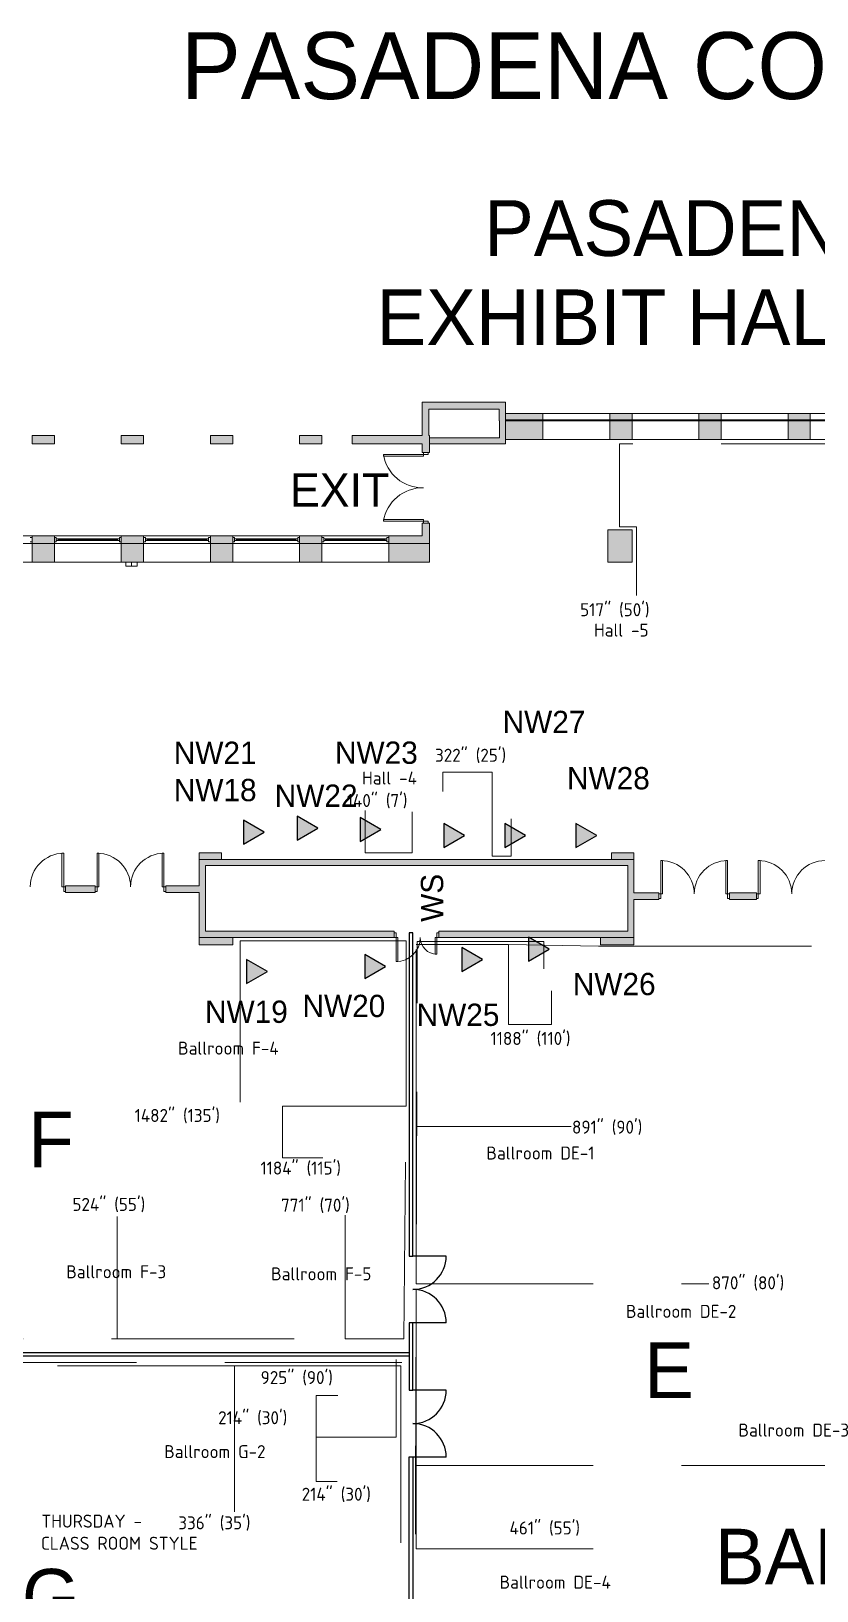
# Model space of a CAD drawing. Header units: inches. Extents: x 619 to 4401, y -2787 to -96.
# Drawn here: x 1464 to 2310, y -1775 to -96 of the extents above; entities that cross this region are included whole.
import ezdxf
from ezdxf.enums import TextEntityAlignment as Align

# ---------------------------------------------------------------- set-up
doc = ezdxf.new("R2010")
doc.units = ezdxf.units.IN
doc.header["$LTSCALE"] = 100
doc.header["$MEASUREMENT"] = 0
doc.linetypes.add('DASHED', pattern=[19.049999999999997, 12.7, -6.35])
doc.linetypes.add('DASHEDTINY', pattern=[2.8575, 1.905, -0.9525])
for name, color, linetype, lineweight, true_color in [('AP-Name', 176, 'CONTINUOUS', 18, 0x000080), ('bldg_airwall_text', 176, 'CONTINUOUS', 25, 0x000080), ('bldg_text1', 96, 'CONTINUOUS', 25, 0x008000), ('bldg_title', 96, 'CONTINUOUS', 25, 0x008000), ('WIRE RUN', 200, 'DASHEDTINY', 13, 0xaa00ff)]:
    doc.layers.add(name, color=color, linetype=linetype, lineweight=lineweight, true_color=true_color)
for name, color, linetype, lineweight in [('bldg_airwall', 52, 'DASHED', 25), ('bldg_doors', 7, 'CONTINUOUS', 13), ('bldg_glass', 7, 'CONTINUOUS', 13), ('bldg_text90', 94, 'CONTINUOUS', 25), ('bldg_wallint', 7, 'CONTINUOUS', 13), ('bldg_wallintsol', 7, 'CONTINUOUS', 13), ('data_jack', 110, 'CONTINUOUS', 25), ('LENGTH', 4, 'CONTINUOUS', 18)]:
    doc.layers.add(name, color=color, linetype=linetype, lineweight=lineweight)
doc.layers.add('LAB DAY', color=140, linetype='CONTINUOUS', true_color=0x26a8ff)
doc.styles.add('bldgtx36', font='bldgtx36')
doc.styles.add('iso3098', font='iso3098')
doc.styles.add('showtx24', font='showtx24')
doc.styles.add('showtx60', font='showtx60')

msp = doc.modelspace()

# ---------------------------------------------------------------- hatches: boundary and pattern name
at = {"layer": 'bldg_wallintsol'}
for points in [[(1893.458227699171, -531.348970768235), (1892.833227699172, -531.348970768235), (1892.833227699173, -502.8489707682362), (1968.277338212003, -502.8489707682366), (1968.277338212001, -515.473970768236), (1968.777338212001, -515.4739707682352), (1968.777338211999, -533.7239707682368), (1893.458227699171, -533.7239707682368), (1893.458227699171, -540.3489707682367), (1975.402338211999, -540.3489707682369), (1975.402338212001, -515.4739707682359), (1975.402338212002, -507.3489707682365), (1975.402338212002, -495.3489707682361), (1885.333227699173, -495.3489707682365), (1885.333227699172, -531.3489707682375), (1810.132407860811, -531.3489707682375), (1810.132407860811, -540.3489707682375), (1885.33322769917, -540.3489707682375), (1885.333227699169, -549.5361402803164), (1893.45822769917, -549.5361402803171)], [(2015.458227699163, -507.3489707682361), (1975.402338212002, -507.3489707682361), (1975.402338212002, -514.4739707682362), (2015.458227699163, -514.4739707682362)], [(2015.458227699163, -515.473970768236), (1975.402338212001, -515.473970768236), (1975.402338211999, -535.3489707682361), (2015.458227699162, -535.3489707682359)], [(2111.458227699163, -507.3489707682361), (2087.458227699163, -507.3489707682361), (2087.458227699163, -515.473970768236), (2111.458227699163, -515.473970768236)], [(2111.458227699163, -515.473970768236), (2087.458227699163, -515.473970768236), (2087.458227699162, -535.3489707682359), (2111.458227699163, -535.3489707682359)], [(2207.458227699163, -507.3489707682361), (2183.458227699163, -507.3489707682361), (2183.458227699163, -515.473970768236), (2207.458227699163, -515.473970768236)], [(2303.458227699163, -507.3489707682361), (2279.458227699163, -507.3489707682361), (2279.458227699163, -515.473970768236), (2303.458227699163, -515.473970768236)], [(2111.458227699162, -632.740741286923), (2085.458227699163, -632.7407412869231), (2085.458227699163, -667.7407412869231), (2111.458227699163, -667.7407412869231)], [(2140.458227699163, -1023.740741286923), (2113.458227699164, -1023.740741286923), (2113.458227699164, -987.7407412869226), (1645.458227699162, -987.7407412869228), (1645.458227699162, -1015.990741286924), (1609.458227699162, -1015.990741286924), (1609.458227699162, -1023.240741286923), (1645.458227699162, -1023.240741286924), (1645.458227699162, -1071.740741286924), (1855.458227699163, -1071.740741286923), (1855.458227699163, -1065.115741286923), (1652.083227699163, -1065.115741286924), (1652.083227699163, -1015.990741286924), (1652.083227699163, -994.365741286923), (2106.833227699163, -994.3657412869228), (2106.833227699163, -1023.740741286923), (2106.833227699163, -1065.115741286923), (1903.458227699163, -1065.115741286923), (1903.458227699162, -1071.740741286923), (2113.458227699163, -1071.740741286923), (2113.458227699164, -1030.990741286923), (2140.458227699163, -1030.990741286923)], [(1669.458227699163, -980.7407412869229), (1645.458227699162, -980.7407412869229), (1645.458227699162, -987.740741286923), (1669.458227699163, -987.7407412869228)], [(2113.458227699164, -980.7407412869229), (2089.458227699163, -980.7407412869229), (2089.458227699163, -987.7407412869228), (2113.458227699164, -987.7407412869226)], [(1533.458227699163, -1015.990741286923), (1529.458227699162, -1015.990741286923), (1505.458227699163, -1015.990741286923), (1501.458227699163, -1015.990741286923), (1501.458227699163, -1023.240741286923), (1533.458227699163, -1023.240741286923)], [(2245.458227699163, -1023.740741286923), (2240.458227699163, -1023.740741286923), (2221.458227699163, -1023.740741286923), (2216.458227699163, -1023.740741286923), (2216.458227699163, -1030.990741286923), (2245.458227699163, -1030.990741286923)], [(1681.458227699163, -1071.740741286924), (1645.458227699162, -1071.740741286924), (1645.458227699162, -1079.740741286924), (1681.458227699163, -1079.740741286924)], [(2113.458227699163, -1071.740741286923), (2077.458227699163, -1071.740741286923), (2077.458227699163, -1079.740741286923), (2113.458227699163, -1079.740741286923)]]:
    msp.add_hatch(color=256, dxfattribs=at).paths.add_polyline_path(points, flags=0)
h = msp.add_hatch(color=256, dxfattribs=at)
h.paths.add_polyline_path([(2207.458227699163, -515.473970768236), (2183.458227699163, -515.473970768236), (2183.458227699163, -535.3489707682359), (2207.458227699163, -535.3489707682359)], flags=0)
h.paths.add_polyline_path([(2303.458227699163, -515.473970768236), (2279.458227699163, -515.473970768236), (2279.458227699163, -535.3489707682357), (2303.458227699163, -535.3489707682357)], flags=0)
h.paths.add_polyline_path([(2399.458227699163, -515.473970768236), (2375.458227699163, -515.473970768236), (2375.458227699163, -535.3489707682357), (2399.458227699163, -535.3489707682359)], flags=0)
h = msp.add_hatch(color=256, dxfattribs=at)
h.paths.add_polyline_path([(1777.458227699202, -540.3489707682375), (1777.458227699202, -531.3489707682375), (1753.458227699202, -531.3489707682375), (1753.458227699202, -540.3489707682375)], flags=0)
h.paths.add_polyline_path([(1681.458227699202, -540.3489707682375), (1681.458227699202, -531.3489707682375), (1657.458227699201, -531.3489707682375), (1657.458227699201, -540.3489707682375)], flags=0)
h.paths.add_polyline_path([(1585.458227699202, -540.3489707682373), (1585.458227699202, -531.3489707682373), (1561.458227699202, -531.3489707682373), (1561.458227699202, -540.3489707682373)], flags=0)
h.paths.add_polyline_path([(1489.458227699202, -540.3489707682373), (1489.458227699202, -531.3489707682373), (1465.458227699201, -531.3489707682373), (1465.458227699201, -540.3489707682373)], flags=0)
h.paths.add_polyline_path([(1657.458227699202, -639.3489707682367), (1657.458227699202, -647.4739707682367), (1681.458227699202, -647.4739707682367), (1681.458227699202, -639.3489707682367)], flags=0)
h.paths.add_polyline_path([(1753.458227699202, -639.3489707682367), (1753.458227699202, -647.4739707682367), (1777.458227699202, -647.4739707682367), (1777.458227699202, -639.3489707682367)], flags=0)
h.paths.add_polyline_path([(1465.458227699202, -639.3489707682367), (1465.458227699202, -647.4739707682367), (1489.458227699202, -647.4739707682367), (1489.458227699202, -639.3489707682367)], flags=0)
h.paths.add_polyline_path([(1561.458227699202, -639.3489707682367), (1561.458227699202, -647.4739707682367), (1585.458227699202, -647.4739707682367), (1585.458227699202, -639.3489707682367)], flags=0)
h = msp.add_hatch(color=256, dxfattribs=at)
h.paths.add_polyline_path([(1893.458227699164, -625.536140280317), (1885.333227699163, -625.5361402803164), (1885.333227699163, -639.3489707682367), (1849.458227699203, -639.3489707682367), (1849.458227699202, -647.4739707682365), (1893.458227699162, -647.4739707682362)], flags=0)
h.paths.add_polyline_path([(1893.458227699163, -647.4739707682362), (1849.458227699203, -647.4739707682365), (1849.458227699203, -667.7407412869231), (1893.458227699163, -667.7407412869231)], flags=0)
h = msp.add_hatch(color=256, dxfattribs=at)
h.paths.add_polyline_path([(1489.458227699203, -647.4739707682367), (1465.458227699203, -647.4739707682367), (1465.458227699203, -667.7407412869231), (1489.458227699202, -667.7407412869233)], flags=0)
h.paths.add_polyline_path([(1393.458227699203, -647.4739707682369), (1369.458227699202, -647.4739707682367), (1369.458227699202, -667.7407412869231), (1393.458227699203, -667.7407412869231)], flags=0)
h.paths.add_polyline_path([(1297.458227699202, -647.4739707682367), (1273.458227699202, -647.4739707682369), (1273.458227699202, -667.7407412869231), (1297.458227699202, -667.740741286923)], flags=0)
h.paths.add_polyline_path([(1201.458227699201, -647.4739707682367), (1177.458227699202, -647.4739707682367), (1177.458227699202, -667.7407412869231), (1201.458227699202, -667.7407412869231)], flags=0)
h = msp.add_hatch(color=256, dxfattribs=at)
h.paths.add_polyline_path([(1777.458227699203, -647.4739707682367), (1753.458227699203, -647.4739707682367), (1753.458227699203, -667.7407412869231), (1777.458227699203, -667.7407412869233)], flags=0)
h.paths.add_polyline_path([(1681.458227699203, -647.4739707682367), (1657.458227699202, -647.4739707682367), (1657.458227699203, -667.7407412869231), (1681.458227699203, -667.7407412869233)], flags=0)
h.paths.add_polyline_path([(1585.458227699202, -647.4739707682367), (1561.458227699203, -647.4739707682367), (1561.458227699203, -667.7407412869231), (1585.458227699203, -667.7407412869233)], flags=0)
at = {"layer": 'data_jack'}
for points in [[(1715.313341532482, -958.3484003503281), (1692.923945651911, -945.4218766116873), (1692.923945651911, -971.2749240889689)], [(1773.316517260843, -954.0815666038014), (1750.927121380271, -941.1550428651606), (1750.927121380271, -967.0080903424421)], [(1841.144678816853, -955.3537343719654), (1818.755282936282, -942.4272106333246), (1818.755282936282, -968.2802581106062)], [(1931.125924444565, -962.0225512598926), (1908.736528563994, -949.0960275212518), (1908.736528563994, -974.9490749985334)], [(1996.881599260888, -961.920820591534), (1974.492203380316, -948.9942968528932), (1974.492203380316, -974.8473443301747)], [(2073.430308573176, -961.9208134425123), (2051.040912692605, -948.9942897038716), (2051.040912692605, -974.8473371811531)], [(2022.278030035618, -1084.404035211787), (1999.888634155047, -1071.477511473146), (1999.888634155047, -1097.330558950428)], [(1846.17663013122, -1102.959372513961), (1823.787234250649, -1090.032848775321), (1823.787234250649, -1115.885896252602)], [(1950.482890772708, -1095.51031448828), (1928.093494892137, -1082.58379074964), (1928.093494892137, -1108.436838226921)], [(1718.833937327721, -1108.540793903527), (1696.44454144715, -1095.614270164887), (1696.44454144715, -1121.467317642168)]]:
    msp.add_hatch(color=256, dxfattribs=at).paths.add_polyline_path(points, flags=0)

# ---------------------------------------------------------------- linework, layer by layer
at = {"layer": 'bldg_airwall', "linetype": 'CONTINUOUS'}
for p, q in [((1911.458227699163, -1414.740741286923), (1875.458227699162, -1414.740741286923)), ((1911.458227699163, -1486.740741286923), (1875.458227699162, -1486.740741286923)), ((1911.458227699163, -1559.193621903145), (1875.458227699162, -1559.193621903145)), ((1911.458227699163, -1631.193621903145), (1875.458227699162, -1631.193621903145))]:
    msp.add_line(p, q, dxfattribs=at)
at = {"layer": 'bldg_airwall'}
for points in [[(1875.458227699162, -1066.740741286924), (1871.458227699163, -1066.740741286924), (1871.458227699163, -1414.740741286923), (1875.458227699162, -1414.740741286923)], [(1875.458227699162, -1486.740741286923), (1871.458227699163, -1486.740741286923), (1871.458227699163, -1559.193621903145), (1875.458227699162, -1559.193621903145)], [(1159.458417449163, -1518.740741286923), (1871.458227699163, -1518.740741286923), (1871.458227699163, -1522.740741286923), (1159.458417449163, -1522.740741286923)], [(1871.458227699163, -1630.998564672388), (1875.458227699162, -1630.998564672388), (1875.458227699162, -2497.15307912938), (1871.458227699163, -2497.15307912938)]]:
    msp.add_lwpolyline(points, close=True, dxfattribs=at)
at = {"layer": 'bldg_airwall', "linetype": 'CONTINUOUS'}
for centre, start, end in [((1875.458227699162, -1414.740741286923), 270, 0), ((1875.458227699162, -1486.740741286923), 0, 90), ((1875.458227699162, -1559.193621903145), 270, 0), ((1875.458227699162, -1631.193621903145), 0, 90)]:
    msp.add_arc(centre, 36, start, end, dxfattribs=at)
at = {"layer": 'bldg_doors'}
for p, q in [((1843.785713632109, -553.5361402803138), (1843.785713632109, -551.5361402803137)), ((1843.785713632109, -551.5361402803137), (1886.895727699169, -551.5361402803165)), ((1886.895727699169, -553.5361402803165), (1843.785713632109, -553.5361402803138)), ((1891.89572769917, -549.5361402803168), (1886.89572769917, -549.5361402803165)), ((1886.89572769917, -549.5361402803165), (1886.895727699169, -551.5361402803165)), ((1886.895727699169, -551.5361402803165), (1886.895727699169, -553.5361402803165)), ((1886.895727699169, -551.5361402803165), (1891.895727699169, -551.5361402803168)), ((1891.895727699169, -551.5361402803168), (1891.89572769917, -549.5361402803168)), ((1886.895727699164, -621.5361402803165), (1843.785713632104, -621.5361402803137)), ((1843.785713632104, -621.5361402803137), (1843.785713632104, -623.5361402803136)), ((1843.785713632104, -623.5361402803136), (1886.895727699164, -623.5361402803165)), ((1886.895727699164, -623.5361402803165), (1886.895727699164, -621.5361402803165)), ((1886.895727699164, -625.5361402803165), (1886.895727699164, -623.5361402803165)), ((1886.895727699164, -623.5361402803165), (1891.895727699164, -623.5361402803168)), ((1891.895727699164, -625.5361402803169), (1886.895727699164, -625.5361402803165)), ((1891.895727699164, -623.5361402803168), (1891.895727699164, -625.5361402803169)), ((1497.458227699163, -1017.115741286923), (1497.458227699163, -981.1157412869235)), ((1497.458227699163, -981.1157412869235), (1499.458227699163, -981.1157412869235)), ((1499.458227699163, -981.1157412869235), (1499.458227699163, -1017.115741286923)), ((1537.458227699163, -981.1157412869235), (1535.458227699163, -981.1157412869235)), ((1535.458227699163, -981.1157412869235), (1535.458227699163, -1017.115741286923)), ((1537.458227699163, -1017.115741286923), (1537.458227699163, -981.1157412869235)), ((1605.458227699163, -1017.115741286923), (1605.458227699163, -981.1157412869235)), ((1605.458227699163, -981.1157412869235), (1607.458227699163, -981.1157412869235)), ((1607.458227699163, -981.1157412869235), (1607.458227699163, -1017.115741286923)), ((2144.458227699163, -988.8657412869234), (2142.458227699163, -988.8657412869234)), ((2142.458227699163, -988.8657412869234), (2142.458227699163, -1024.865741286923)), ((2144.458227699163, -1024.865741286923), (2144.458227699163, -988.8657412869234)), ((2212.458227699163, -1024.865741286923), (2212.458227699163, -988.8657412869234)), ((2212.458227699163, -988.8657412869234), (2214.458227699163, -988.8657412869234)), ((2214.458227699163, -988.8657412869234), (2214.458227699163, -1024.865741286923)), ((2249.458227699163, -988.8657412869234), (2247.458227699163, -988.8657412869234)), ((2247.458227699163, -988.8657412869234), (2247.458227699163, -1024.865741286923)), ((2249.458227699163, -1024.865741286923), (2249.458227699163, -988.8657412869234)), ((1499.458227699163, -1017.115741286923), (1497.458227699163, -1017.115741286923)), ((1501.458227699163, -1017.115741286923), (1499.458227699163, -1017.115741286923)), ((1499.458227699163, -1017.115741286923), (1499.458227699163, -1022.115741286923)), ((1499.458227699163, -1022.115741286923), (1501.458227699163, -1022.115741286923)), ((1501.458227699163, -1022.115741286923), (1501.458227699163, -1017.115741286923)), ((1533.458227699163, -1022.115741286923), (1533.458227699163, -1017.115741286923)), ((1533.458227699163, -1017.115741286923), (1535.458227699163, -1017.115741286923)), ((1535.458227699163, -1022.115741286923), (1533.458227699163, -1022.115741286923)), ((1535.458227699163, -1017.115741286923), (1537.458227699163, -1017.115741286923)), ((1535.458227699163, -1017.115741286923), (1535.458227699163, -1022.115741286923)), ((1607.458227699163, -1017.115741286923), (1605.458227699163, -1017.115741286923)), ((1609.458227699162, -1017.115741286923), (1607.458227699163, -1017.115741286923)), ((1607.458227699163, -1017.115741286923), (1607.458227699163, -1022.115741286923)), ((1607.458227699163, -1022.115741286923), (1609.458227699162, -1022.115741286923)), ((1609.458227699162, -1022.115741286923), (1609.458227699162, -1017.115741286923)), ((2140.458227699163, -1029.865741286923), (2140.458227699163, -1024.865741286923)), ((2140.458227699163, -1024.865741286923), (2142.458227699163, -1024.865741286923)), ((2142.458227699163, -1029.865741286923), (2140.458227699163, -1029.865741286923)), ((2142.458227699163, -1024.865741286923), (2144.458227699163, -1024.865741286923)), ((2142.458227699163, -1024.865741286923), (2142.458227699163, -1029.865741286923)), ((2214.458227699163, -1024.865741286923), (2212.458227699163, -1024.865741286923)), ((2216.458227699163, -1024.865741286923), (2214.458227699163, -1024.865741286923)), ((2214.458227699163, -1024.865741286923), (2214.458227699163, -1029.865741286923)), ((2214.458227699163, -1029.865741286923), (2216.458227699163, -1029.865741286923)), ((2216.458227699163, -1029.865741286923), (2216.458227699163, -1024.865741286923)), ((2245.458227699163, -1029.865741286923), (2245.458227699163, -1024.865741286923)), ((2245.458227699163, -1024.865741286923), (2247.458227699163, -1024.865741286923)), ((2247.458227699163, -1029.865741286923), (2245.458227699163, -1029.865741286923)), ((2247.458227699163, -1024.865741286923), (2249.458227699163, -1024.865741286923)), ((2247.458227699163, -1024.865741286923), (2247.458227699163, -1029.865741286923)), ((1857.458227699163, -1066.740741286923), (1855.458227699163, -1066.740741286923)), ((1855.458227699163, -1066.740741286923), (1855.458227699163, -1071.740741286923)), ((1855.458227699163, -1071.740741286923), (1857.458227699163, -1071.740741286923)), ((1857.458227699163, -1071.740741286923), (1857.458227699163, -1066.740741286923)), ((1857.458227699163, -1071.740741286923), (1859.458227699162, -1071.740741286923)), ((1857.458227699163, -1097.740741286923), (1857.458227699163, -1071.740741286923)), ((1859.458227699162, -1071.740741286923), (1859.458227699162, -1097.740741286923)), ((1899.458227699163, -1089.740741286923), (1899.458227699163, -1071.740741286923)), ((1899.458227699163, -1071.740741286923), (1901.458227699163, -1071.740741286923)), ((1901.458227699163, -1066.740741286923), (1903.458227699163, -1066.740741286923)), ((1901.458227699163, -1071.740741286923), (1901.458227699163, -1066.740741286923)), ((1901.458227699163, -1071.740741286923), (1901.458227699163, -1089.740741286923)), ((1903.458227699163, -1071.740741286923), (1901.458227699163, -1071.740741286923)), ((1903.458227699163, -1066.740741286923), (1903.458227699163, -1071.740741286923)), ((1901.458227699163, -1089.740741286923), (1899.458227699163, -1089.740741286923)), ((1859.458227699162, -1097.740741286923), (1857.458227699163, -1097.740741286923))]:
    msp.add_line(p, q, dxfattribs=at)
for centre, radius, start, end in [((1885.931250467442, -544.878972796874), 42.66806949043966, -171.0239127770887, -88.70476488760761), ((1885.931250467437, -630.1933077637589), 42.66806949043955, 88.7047648876076, 171.0239127770887), ((1499.458227699163, -1017.115741286923), 36, 90, 180), ((1535.458227699163, -1017.115741286923), 36, 0, 90), ((1607.458227699163, -1017.115741286923), 36, 90, 180), ((2142.458227699163, -1024.865741286923), 36, 0, 90), ((2214.458227699163, -1024.865741286923), 36, 90, 180), ((2247.458227699163, -1024.865741286923), 36, 0, 90), ((2319.458227699163, -1024.865741286923), 36, 90, 180), ((1857.458227699163, -1071.740741286923), 26, -90, 0), ((1901.458227699163, -1071.740741286923), 18, 180, 270)]:
    msp.add_arc(centre, radius, start, end, dxfattribs=at)
at = {"layer": 'bldg_glass'}
for p, q in [((2087.458227699163, -507.3489707682356), (2078.659047537529, -507.3489707682356)), ((2087.458227699163, -515.4739707682356), (2078.659047537529, -515.4739707682356)), ((2183.458227699163, -507.3489707682356), (2111.458227699163, -507.3489707682356)), ((2183.458227699163, -515.4739707682356), (2111.458227699163, -515.4739707682356)), ((2279.458227699163, -507.3489707682356), (2207.458227699163, -507.3489707682356)), ((2279.458227699163, -515.4739707682356), (2207.458227699163, -515.4739707682356)), ((2375.458227699163, -507.3489707682356), (2303.458227699163, -507.3489707682356)), ((2375.458227699163, -515.4739707682356), (2303.458227699163, -515.4739707682356)), ((1393.458227699202, -639.3489707682361), (1465.458227699202, -639.3489707682361)), ((1393.458227699202, -647.4739707682361), (1465.458227699202, -647.4739707682361)), ((1465.458227699202, -641.049264768236), (1463.489722699202, -641.049264768236)), ((1463.489722699202, -645.773676768236), (1465.458227699202, -645.773676768236)), ((1465.458227699202, -645.773676768236), (1465.458227699202, -641.049264768236)), ((1489.458227699202, -639.3489707682359), (1561.458227699202, -639.3489707682359)), ((1489.458227699202, -645.773676768236), (1489.458227699202, -641.0492647682358)), ((1489.458227699202, -641.0492647682358), (1491.426732699202, -641.0492647682358)), ((1491.426732699202, -645.773676768236), (1489.458227699202, -645.773676768236)), ((1489.458227699202, -647.473970768236), (1561.458227699202, -647.473970768236)), ((1491.426732699202, -641.0492647682358), (1491.426732699202, -645.773676768236)), ((1491.426732699202, -642.427218268236), (1491.426732699202, -644.3957232682359)), ((1559.489722699202, -642.427218268236), (1491.426732699202, -642.427218268236)), ((1491.426732699202, -644.3957232682359), (1559.489722699202, -644.3957232682358)), ((1493.395237699202, -642.427218268236), (1493.395237699202, -644.3957232682359)), ((1493.395237699202, -643.4114707682359), (1557.521217699202, -643.4114707682359)), ((1557.521217699202, -642.427218268236), (1557.521217699202, -644.3957232682358)), ((1561.458227699202, -641.0492647682358), (1559.489722699202, -641.0492647682358)), ((1559.489722699202, -641.0492647682358), (1559.489722699202, -645.773676768236)), ((1559.489722699202, -644.3957232682358), (1559.489722699202, -642.427218268236)), ((1559.489722699202, -645.773676768236), (1561.458227699202, -645.773676768236)), ((1561.458227699202, -645.773676768236), (1561.458227699202, -641.0492647682358)), ((1585.458227699202, -639.3489707682359), (1657.458227699202, -639.3489707682359)), ((1585.458227699202, -645.773676768236), (1585.458227699202, -641.0492647682358)), ((1585.458227699202, -641.0492647682358), (1587.426732699202, -641.0492647682358)), ((1587.426732699202, -645.773676768236), (1585.458227699202, -645.773676768236)), ((1585.458227699202, -647.473970768236), (1657.458227699202, -647.473970768236)), ((1587.426732699202, -641.0492647682358), (1587.426732699202, -645.773676768236)), ((1587.426732699202, -642.427218268236), (1587.426732699202, -644.3957232682359)), ((1655.489722699202, -642.427218268236), (1587.426732699202, -642.427218268236)), ((1587.426732699202, -644.3957232682359), (1655.489722699202, -644.3957232682358)), ((1589.395237699202, -642.427218268236), (1589.395237699202, -644.3957232682359)), ((1589.395237699202, -643.4114707682359), (1653.521217699202, -643.4114707682359)), ((1653.521217699202, -642.427218268236), (1653.521217699202, -644.3957232682358)), ((1657.458227699202, -641.0492647682358), (1655.489722699202, -641.0492647682358)), ((1655.489722699202, -641.0492647682358), (1655.489722699202, -645.773676768236)), ((1655.489722699202, -644.3957232682358), (1655.489722699202, -642.427218268236)), ((1655.489722699202, -645.773676768236), (1657.458227699202, -645.773676768236)), ((1657.458227699202, -645.773676768236), (1657.458227699202, -641.0492647682358)), ((1681.458227699202, -639.3489707682359), (1753.458227699202, -639.3489707682359)), ((1681.458227699202, -645.773676768236), (1681.458227699202, -641.0492647682358)), ((1681.458227699202, -641.0492647682358), (1683.426732699202, -641.0492647682358)), ((1683.426732699202, -645.773676768236), (1681.458227699202, -645.773676768236)), ((1681.458227699202, -647.473970768236), (1753.458227699202, -647.473970768236)), ((1683.426732699202, -641.0492647682358), (1683.426732699202, -645.773676768236)), ((1683.426732699202, -642.427218268236), (1683.426732699202, -644.3957232682359)), ((1751.489722699202, -642.427218268236), (1683.426732699202, -642.427218268236)), ((1683.426732699202, -644.3957232682359), (1751.489722699202, -644.3957232682358)), ((1685.395237699202, -642.427218268236), (1685.395237699202, -644.3957232682359)), ((1685.395237699202, -643.4114707682359), (1749.521217699202, -643.4114707682359)), ((1749.521217699202, -642.427218268236), (1749.521217699202, -644.3957232682358)), ((1753.458227699202, -641.0492647682358), (1751.489722699202, -641.0492647682358)), ((1751.489722699202, -641.0492647682358), (1751.489722699202, -645.773676768236)), ((1751.489722699202, -644.3957232682358), (1751.489722699202, -642.427218268236)), ((1751.489722699202, -645.773676768236), (1753.458227699202, -645.773676768236)), ((1753.458227699202, -645.773676768236), (1753.458227699202, -641.0492647682358)), ((1777.458227699202, -639.3489707682367), (1849.458227699202, -639.3489707682367)), ((1777.458227699202, -645.7736767682368), (1777.458227699202, -641.0492647682368)), ((1777.458227699202, -641.0492647682368), (1779.426732699202, -641.0492647682368)), ((1779.426732699202, -645.7736767682368), (1777.458227699202, -645.7736767682368)), ((1777.458227699202, -647.4739707682367), (1849.458227699202, -647.4739707682367)), ((1779.426732699202, -641.0492647682368), (1779.426732699202, -645.7736767682368)), ((1779.426732699202, -642.4272182682367), (1779.426732699202, -644.3957232682367)), ((1847.489722699202, -642.4272182682367), (1779.426732699202, -642.4272182682367)), ((1779.426732699202, -644.3957232682367), (1847.489722699202, -644.3957232682366)), ((1781.395237699202, -642.4272182682367), (1781.395237699202, -644.3957232682367)), ((1781.395237699202, -643.4114707682367), (1845.521217699202, -643.4114707682367)), ((1845.521217699202, -642.4272182682367), (1845.521217699202, -644.3957232682366)), ((1849.458227699202, -641.0492647682368), (1847.489722699202, -641.0492647682368)), ((1847.489722699202, -641.0492647682368), (1847.489722699202, -645.7736767682368)), ((1847.489722699202, -644.3957232682366), (1847.489722699202, -642.4272182682367)), ((1847.489722699202, -645.7736767682368), (1849.458227699202, -645.7736767682368)), ((1849.458227699202, -645.7736767682368), (1849.458227699202, -641.0492647682368)), ((1566.463224546471, -671.8715124342468), (1566.463224546471, -667.7407412869231)), ((1572.463224546471, -671.8715124342468), (1572.463224546471, -667.7407412869231)), ((1578.463224546471, -671.8715124342468), (1578.463224546471, -667.7407412869231)), ((1578.463224546471, -671.8715124342468), (1566.463224546471, -671.8715124342468))]:
    msp.add_line(p, q, dxfattribs=at)
at = {"layer": 'bldg_wallint'}
for p, q in [((1975.402338212003, -495.3489707682361), (1885.333227699174, -495.3489707682365)), ((1885.333227699174, -495.348970768236), (1885.333227699172, -531.348970768237)), ((1892.833227699174, -502.8489707682361), (1968.277338212002, -502.8489707682366)), ((1892.833227699172, -531.3489707682371), (1892.833227699173, -502.8489707682357)), ((1968.277338212002, -502.8489707682364), (1968.277338212001, -515.4739707682364)), ((1975.402338212002, -507.3489707682365), (1975.402338212003, -495.3489707682365)), ((1968.277338212001, -515.473970768236), (1968.777338212001, -515.4739707682352)), ((1968.777338212001, -515.4739707682352), (1968.777338212, -533.7239707682367)), ((2078.659047537529, -507.3489707682361), (1975.402338212002, -507.3489707682361)), ((1975.402338211999, -514.4739707682362), (2816.92163767747, -514.4739707682357)), ((1975.402338212002, -515.473970768236), (2078.659047537529, -515.473970768236)), ((1975.402338211999, -540.3489707682361), (1975.402338212001, -515.4739707682359)), ((2015.458227699163, -515.473970768236), (2015.458227699163, -535.3489707682361)), ((2111.458227699163, -507.3489707682361), (2087.458227699163, -507.3489707682361)), ((2087.458227699163, -507.3489707682361), (2087.458227699163, -515.473970768236)), ((2087.458227699163, -515.473970768236), (2111.458227699163, -515.473970768236)), ((2087.458227699163, -515.473970768236), (2087.458227699163, -535.3489707682361)), ((2111.458227699163, -515.473970768236), (2111.458227699163, -507.3489707682361)), ((2111.458227699163, -515.473970768236), (2111.458227699163, -535.3489707682361)), ((2207.458227699163, -507.3489707682361), (2183.458227699163, -507.3489707682361)), ((2183.458227699163, -507.3489707682361), (2183.458227699163, -515.473970768236)), ((2183.458227699163, -515.473970768236), (2207.458227699163, -515.473970768236)), ((2183.458227699163, -515.473970768236), (2183.458227699163, -535.3489707682361)), ((2207.458227699163, -515.473970768236), (2207.458227699163, -507.3489707682361)), ((2207.458227699163, -515.473970768236), (2207.458227699163, -535.3489707682361)), ((2303.458227699163, -507.3489707682361), (2279.458227699163, -507.3489707682361)), ((2279.458227699163, -507.3489707682361), (2279.458227699163, -515.473970768236)), ((2279.458227699163, -515.473970768236), (2303.458227699163, -515.473970768236)), ((2279.458227699163, -515.4739707682356), (2279.458227699163, -535.3489707682355)), ((2303.458227699163, -515.473970768236), (2303.458227699163, -507.3489707682361)), ((2303.458227699163, -515.473970768236), (2303.458227699163, -535.3489707682361)), ((1465.458227699201, -531.3489707682373), (1465.458227699201, -540.3489707682373)), ((1489.458227699202, -531.3489707682373), (1465.458227699201, -531.3489707682373)), ((1489.458227699202, -540.3489707682373), (1489.458227699202, -531.3489707682373)), ((1561.458227699202, -531.3489707682373), (1561.458227699202, -540.3489707682373)), ((1585.458227699202, -531.3489707682373), (1561.458227699202, -531.3489707682373)), ((1585.458227699202, -540.3489707682373), (1585.458227699202, -531.3489707682373)), ((1657.458227699201, -531.3489707682375), (1657.458227699201, -540.3489707682375)), ((1681.458227699202, -531.3489707682375), (1657.458227699201, -531.3489707682375)), ((1681.458227699202, -540.3489707682375), (1681.458227699202, -531.3489707682375)), ((1753.458227699202, -531.3489707682375), (1753.458227699202, -540.3489707682375)), ((1777.458227699202, -531.3489707682375), (1753.458227699202, -531.3489707682375)), ((1777.458227699202, -540.3489707682375), (1777.458227699202, -531.3489707682375)), ((1810.132407860811, -531.3489707682375), (1810.132407860811, -540.3489707682375)), ((1885.333227699171, -531.3489707682375), (1810.132407860811, -531.3489707682375)), ((1893.458227699173, -531.348970768235), (1892.833227699173, -531.348970768235)), ((1893.45822769917, -549.536140280317), (1893.458227699171, -531.3489707682373)), ((1968.777338212, -533.7239707682368), (1893.458227699169, -533.7239707682368)), ((1893.458227699169, -533.7239707682368), (1893.458227699169, -540.3489707682367)), ((2816.92163767747, -535.3489707682355), (1975.402338211999, -535.3489707682361)), ((1465.458227699201, -540.3489707682373), (1489.458227699202, -540.3489707682373)), ((1561.458227699202, -540.3489707682373), (1585.458227699202, -540.3489707682373)), ((1657.458227699201, -540.3489707682375), (1681.458227699202, -540.3489707682375)), ((1753.458227699202, -540.3489707682375), (1777.458227699202, -540.3489707682375)), ((1810.132407860811, -540.3489707682375), (1885.333227699172, -540.3489707682375)), ((1885.33322769917, -540.3489707682372), (1885.333227699169, -549.5361402803164)), ((1885.333227699169, -549.5361402803164), (1893.45822769917, -549.536140280317)), ((1893.458227699169, -540.3489707682367), (1975.402338211998, -540.3489707682367)), ((1885.333227699164, -625.5361402803164), (1885.333227699163, -639.3489707682363)), ((1893.458227699164, -625.536140280317), (1885.333227699164, -625.5361402803164)), ((1893.458227699162, -647.4739707682364), (1893.458227699164, -625.536140280317)), ((2085.458227699163, -632.7407412869231), (2111.458227699163, -632.7407412869231)), ((2085.458227699163, -667.7407412869231), (2085.458227699163, -632.7407412869231)), ((2111.458227699163, -667.7407412869231), (2111.458227699163, -632.7407412869231)), ((1489.458227699202, -639.3489707682367), (1465.458227699202, -639.3489707682367)), ((1465.458227699202, -639.3489707682367), (1465.458227699202, -647.4739707682367)), ((1465.458227699202, -647.4739707682367), (1489.458227699202, -647.4739707682367)), ((1465.458227699203, -647.4739707682367), (1465.458227699203, -667.7407412869235)), ((1489.458227699202, -647.4739707682367), (1489.458227699202, -639.3489707682367)), ((1489.458227699202, -647.4739707682367), (1489.458227699202, -667.7407412869235)), ((1585.458227699202, -639.3489707682367), (1561.458227699202, -639.3489707682367)), ((1561.458227699202, -639.3489707682367), (1561.458227699202, -647.4739707682367)), ((1561.458227699202, -647.4739707682367), (1585.458227699202, -647.4739707682367)), ((1561.458227699203, -647.4739707682367), (1561.458227699203, -667.7407412869235)), ((1585.458227699202, -647.4739707682367), (1585.458227699202, -639.3489707682367)), ((1585.458227699203, -647.4739707682367), (1585.458227699203, -667.7407412869235)), ((1681.458227699202, -639.3489707682367), (1657.458227699202, -639.3489707682367)), ((1657.458227699202, -639.3489707682367), (1657.458227699202, -647.4739707682367)), ((1657.458227699202, -647.4739707682367), (1681.458227699202, -647.4739707682367)), ((1657.458227699202, -647.4739707682367), (1657.458227699202, -667.7407412869235)), ((1681.458227699202, -647.4739707682367), (1681.458227699202, -639.3489707682367)), ((1681.458227699202, -647.4739707682367), (1681.458227699202, -667.7407412869235)), ((1777.458227699202, -639.3489707682367), (1753.458227699202, -639.3489707682367)), ((1753.458227699202, -639.3489707682367), (1753.458227699202, -647.4739707682367)), ((1753.458227699202, -647.4739707682367), (1777.458227699202, -647.4739707682367)), ((1753.458227699203, -647.4739707682367), (1753.458227699203, -667.7407412869235)), ((1777.458227699202, -647.4739707682375), (1777.458227699202, -639.3489707682375)), ((1777.458227699202, -647.4739707682367), (1777.458227699202, -667.7407412869235)), ((1885.333227699163, -639.3489707682367), (1810.132407860812, -639.3489707682367)), ((1810.132407860812, -647.4739707682367), (1893.458227699163, -647.4739707682362)), ((1849.458227699202, -639.3489707682375), (1849.458227699202, -647.4739707682375)), ((1849.458227699203, -647.4739707682367), (1849.458227699203, -667.7407412869235)), ((1893.458227699163, -647.4739707682362), (1893.458227699163, -667.7407412869231)), ((1893.458227699163, -667.7407412869231), (1081.458227699201, -667.7407412869231)), ((2085.458227699163, -667.7407412869231), (2111.458227699163, -667.7407412869231)), ((1645.458227699162, -987.740741286923), (1645.458227699162, -980.7407412869229)), ((1645.458227699162, -980.7407412869229), (1669.458227699163, -980.7407412869229)), ((2113.458227699164, -987.7407412869226), (1645.458227699162, -987.740741286923)), ((1645.458227699162, -987.740741286923), (1645.458227699162, -1015.990741286924)), ((1669.458227699163, -980.7407412869229), (1669.458227699163, -987.740741286923)), ((2113.458227699164, -980.7407412869229), (2089.458227699163, -980.7407412869229)), ((2089.458227699163, -980.7407412869229), (2089.458227699163, -987.740741286923)), ((2113.458227699164, -987.740741286923), (2113.458227699164, -980.7407412869229)), ((2113.458227699164, -1023.740741286923), (2113.458227699164, -987.740741286923)), ((1652.083227699163, -994.3657412869228), (2106.833227699164, -994.3657412869226)), ((1652.083227699163, -1015.990741286924), (1652.083227699163, -994.3657412869228)), ((2106.833227699163, -994.3657412869228), (2106.833227699163, -1023.740741286923)), ((1501.458227699163, -1015.990741286923), (1501.458227699163, -1023.240741286923)), ((1505.458227699163, -1015.990741286923), (1501.458227699163, -1015.990741286923)), ((1501.458227699163, -1023.240741286923), (1533.458227699163, -1023.240741286923)), ((1529.458227699162, -1015.990741286923), (1505.458227699163, -1015.990741286923)), ((1533.458227699163, -1015.990741286923), (1529.458227699162, -1015.990741286923)), ((1533.458227699163, -1023.240741286923), (1533.458227699163, -1015.990741286923)), ((1609.458227699162, -1015.990741286923), (1609.458227699162, -1023.240741286923)), ((1645.458227699162, -1015.990741286924), (1609.458227699162, -1015.990741286923)), ((1609.458227699162, -1023.240741286923), (1645.458227699162, -1023.240741286924)), ((1645.458227699162, -1023.240741286924), (1645.458227699162, -1071.740741286924)), ((1652.083227699163, -1065.115741286924), (1652.083227699163, -1015.990741286924)), ((2106.833227699163, -1023.740741286923), (2106.833227699163, -1065.115741286923)), ((2140.458227699163, -1023.740741286923), (2113.458227699164, -1023.740741286923)), ((2140.458227699163, -1030.990741286923), (2140.458227699163, -1023.740741286923)), ((2216.458227699163, -1023.740741286923), (2216.458227699163, -1030.990741286923)), ((2221.458227699163, -1023.740741286923), (2216.458227699163, -1023.740741286923)), ((2240.458227699163, -1023.740741286923), (2221.458227699163, -1023.740741286923)), ((2245.458227699163, -1023.740741286923), (2240.458227699163, -1023.740741286923)), ((2245.458227699163, -1030.990741286923), (2245.458227699163, -1023.740741286923)), ((2113.458227699164, -1030.990741286923), (2140.458227699163, -1030.990741286923)), ((2113.458227699163, -1071.740741286923), (2113.458227699164, -1030.990741286923)), ((2216.458227699163, -1030.990741286923), (2245.458227699163, -1030.990741286923)), ((1645.458227699162, -1071.740741286924), (1855.458227699163, -1071.740741286923)), ((1645.458227699162, -1071.740741286924), (1645.458227699162, -1079.740741286924)), ((1855.458227699163, -1065.115741286923), (1652.083227699163, -1065.115741286924)), ((1681.458227699163, -1079.740741286924), (1681.458227699163, -1071.740741286924)), ((1855.458227699163, -1071.740741286923), (1855.458227699163, -1065.115741286923)), ((2106.833227699163, -1065.115741286923), (1903.458227699163, -1065.115741286923)), ((1903.458227699163, -1065.115741286923), (1903.458227699163, -1071.740741286923)), ((1903.458227699163, -1071.740741286923), (2113.458227699164, -1071.740741286923)), ((2077.458227699163, -1071.740741286923), (2077.458227699163, -1079.740741286923)), ((2113.458227699163, -1079.740741286923), (2113.458227699163, -1071.740741286923)), ((1645.458227699162, -1079.740741286924), (1681.458227699163, -1079.740741286924)), ((2077.458227699163, -1079.740741286923), (2113.458227699163, -1079.740741286923))]:
    msp.add_line(p, q, dxfattribs=at)
at = {"layer": 'bldg_wallintsol'}
for p, q in [((1975.402338212002, -515.473970768236), (1975.402338212002, -507.3489707682365)), ((2015.458227699163, -515.473970768236), (2015.458227699163, -507.3489707682361))]:
    msp.add_line(p, q, dxfattribs=at)
at = {"layer": 'data_jack'}
for points in [[(1715.313341532482, -958.3484003503281), (1692.923945651911, -945.4218766116873), (1692.923945651911, -971.2749240889689)], [(1773.316517260843, -954.0815666038014), (1750.927121380271, -941.1550428651606), (1750.927121380271, -967.0080903424421)], [(1841.144678816853, -955.3537343719654), (1818.755282936282, -942.4272106333246), (1818.755282936282, -968.2802581106062)], [(1931.125924444565, -962.0225512598926), (1908.736528563994, -949.0960275212518), (1908.736528563994, -974.9490749985334)], [(1996.881599260888, -961.920820591534), (1974.492203380316, -948.9942968528932), (1974.492203380316, -974.8473443301747)], [(2073.430308573176, -961.9208134425123), (2051.040912692605, -948.9942897038716), (2051.040912692605, -974.8473371811531)], [(2022.278030035618, -1084.404035211787), (1999.888634155047, -1071.477511473146), (1999.888634155047, -1097.330558950428)], [(1846.17663013122, -1102.959372513961), (1823.787234250649, -1090.032848775321), (1823.787234250649, -1115.885896252602)], [(1950.482890772708, -1095.51031448828), (1928.093494892137, -1082.58379074964), (1928.093494892137, -1108.436838226921)], [(1718.833937327721, -1108.540793903527), (1696.44454144715, -1095.614270164887), (1696.44454144715, -1121.467317642168)]]:
    msp.add_lwpolyline(points, close=True, dxfattribs=at)
at = {"layer": 'WIRE RUN'}
for p, q in [((2398.137356934003, -540.0114708233525), (2098.074342734873, -540.0114708233525)), ((2098.074342734873, -540.0114708233525), (2098.074342734873, -629.6654789044949)), ((2098.074342734873, -629.6654789044949), (2116.17825365971, -629.6654789044949)), ((2116.17825365971, -629.6654789044949), (2116.17825365971, -703.636859943171)), ((1824.147077222921, -934.8831886007159), (1824.147077222921, -980.5500225603404)), ((1874.65715243574, -980.5500225603404), (1874.65715243574, -936.5138569899495)), ((1824.147077222921, -980.5500225603404), (1874.65715243574, -980.5500225603404)), ((1868.222185196474, -1075.408447652891), (1689.406783870986, -1075.408447652891)), ((1689.406783870986, -1075.408447652891), (1689.406783870986, -1249.115609841973)), ((1868.222185196474, -1253.239049178824), (1868.222185196474, -1075.408447652891)), ((1865.770030829731, -1504.088037502836), (1868.222185196474, -1253.239049178824)), ((1879.107990896557, -1444.515706165612), (1879.107990896557, -1275.234015567954)), ((1879.107990896557, -1275.234015567954), (2045.990259171913, -1275.234015567954)), ((1557.191139027017, -1504.088037502836), (1557.191139027017, -1372.327185003734)), ((1802.703700296814, -1504.088037502836), (1802.703700296814, -1370.930834188726)), ((1879.107990896557, -1640.484846023196), (1879.107990896557, -1444.515706165612)), ((1879.107990896557, -1444.515706165612), (2194.313517283178, -1444.515706165612)), ((1265.284512117149, -1504.088037502836), (1557.191139027017, -1504.088037502836)), ((1557.191139027017, -1504.088037502836), (1802.703700296814, -1504.088037502836)), ((1802.703700296814, -1504.088037502836), (1865.770030829731, -1504.088037502836)), ((1683.301374437868, -1532.988292569185), (1405.661771907555, -1532.988292569185)), ((1862.628982650571, -1532.988292569185), (1683.301374437868, -1532.988292569185)), ((1683.301374437868, -1532.988292569185), (1683.301374437868, -1690.206113825576)), ((1862.628982650571, -1532.988292569185), (1862.628982650571, -1873.375914822214)), ((1879.107990896557, -1729.895811001817), (1879.107990896557, -1640.484846023196)), ((1879.107990896557, -1640.484846023196), (2423.793017874784, -1640.484846023196)), ((1879.107990896557, -1999.866112088236), (1879.107990896557, -1729.895811001817)), ((1879.107990896557, -1729.895811001817), (2070.34860106315, -1729.895811001817))]:
    msp.add_line(p, q, dxfattribs=at)
at = {"layer": 'WIRE RUN', "color": 6}
for p, q in [((1960.952966587606, -893.8075531518334), (1907.872803920449, -893.8075531518334)), ((1907.872803920449, -893.8075531518334), (1907.872803920449, -914.4781081651771)), ((1960.952966587606, -984.0437127784719), (1960.952966587606, -893.8075531518334)), ((1981.419093130572, -944.0487100575856), (1981.419093130572, -984.0437127784719)), ((1981.419093130572, -984.0437127784719), (1960.952966587606, -984.0437127784719))]:
    msp.add_line(p, q, dxfattribs=at)
at = {"layer": 'WIRE RUN', "color": 40, "true_color": 0xffaa00}
for p, q in [((1877.283965070353, -1999.826614117881), (1880.272810169073, -1075.98423553927)), ((1880.272810169073, -1075.98423553927), (2016.379597207291, -1075.98423553927)), ((2016.379597207291, -1075.98423553927), (2016.379597207291, -1105.39507790209)), ((1863.593126230771, -1529.352217885029), (1165.263303155122, -1529.352217885029))]:
    msp.add_line(p, q, dxfattribs=at)
at = {"layer": 'WIRE RUN', "color": 3}
for p, q in [((1879.107990896557, -1275.234015567954), (1879.107990896557, -1079.167713124006)), ((1879.107990896557, -1079.167713124006), (1978.446217021629, -1079.167713124006)), ((1978.446217021629, -1079.167713124006), (1978.446217021629, -1165.272369072115)), ((1978.446217021629, -1079.167713124006), (2075.263829774107, -1080.98813949139)), ((2075.263829774107, -1080.98813949139), (2114.153815309511, -1080.98813949139)), ((2114.153815309511, -1080.98813949139), (2365.90177853552, -1080.98813949139)), ((2024.630953600971, -1165.272369072115), (2024.630953600971, -1129.021683831289)), ((1978.446217021629, -1165.272369072115), (2024.630953600971, -1165.272369072115)), ((1868.222185196474, -1253.239049178824), (1735.036350950344, -1253.239049178824)), ((1735.036350950344, -1253.239049178824), (1735.036350950344, -1308.996499697811)), ((1735.036350950344, -1308.996499697811), (1778.582708992916, -1308.996499697811)), ((1857.407531775452, -1526.110442830401), (1857.407531775452, -1609.754171998529)), ((1771.397464231061, -1609.754171998529), (1771.397464231061, -1564.873794179254)), ((1771.397464231061, -1564.873794179254), (1794.849424244876, -1564.873794179254)), ((1857.407531775452, -1609.754171998529), (1771.397464231061, -1609.754171998529)), ((1771.397464231061, -1609.754171998529), (1771.397464231061, -1657.548020432399)), ((1771.397464231061, -1657.548020432399), (1793.886296190504, -1657.548020432399))]:
    msp.add_line(p, q, dxfattribs=at)

# ---------------------------------------------------------------- texts
at = {"layer": 'AP-Name', "style": 'iso3098'}
for s, p in [('Hall -5', (2070.56256812126, -747.7654633879598)), ('Hall -4', (1820.808903349679, -907.0395070895935)), ('Ballroom F-4', (1622.65105555187, -1197.920272347509)), ('Ballroom DE-1', (1954.658921296123, -1310.832857319091)), ('Ballroom F-3', (1502.260815946408, -1438.700751558432)), ('Ballroom F-5', (1722.851627645856, -1440.944047948596)), ('Ballroom DE-2', (2104.959779437102, -1481.323382971545)), ('Ballroom DE-3', (2226.097784505952, -1609.191277210886)), ('Ballroom G-2', (1607.69574628411, -1632.372006575913)), ('Ballroom DE-4', (1968.866465100494, -1772.951913692849))]:
    msp.add_text(s, height=14, dxfattribs=at).set_placement(p)
at = {"layer": 'bldg_airwall_text', "style": 'bldgtx36'}
for s, p in [('F', (1485.758783308304, -1319.353712205942)), ('E', (2151.468311295874, -1567.716064660004)), ('G', (1485.758783308304, -1811.720475687291))]:
    msp.add_text(s, height=60, dxfattribs=at).set_placement(p, align=Align.CENTER)
at = {"layer": 'bldg_text1', "style": 'bldgtx36'}
msp.add_text('BALLROOM', height=60, dxfattribs=at).set_placement((2423.791920500777, -1768.428257071406), align=Align.CENTER)
at = {"layer": 'bldg_text90', "style": 'bldgtx36'}
msp.add_text('EXIT', height=36, dxfattribs=at).set_placement((1796.613419568521, -608.0273016726724), align=Align.CENTER)
msp.add_text('WS', height=24, rotation=90, dxfattribs=at).set_placement((1908.134731285418, -1029.054522704312), align=Align.CENTER)
at = {"layer": 'bldg_title', "style": 'showtx60'}
for s, height, p in [('PASADENA CONVENTION CENTER', 72, (2433.706968843341, -168.9355261831588)), ('PASADENA, CALIFORNIA', 60, (2433.706968843341, -337.8478166091445)), ('EXHIBIT HALL AND BALLROOM', 60, (2433.706968843341, -433.8478166091444))]:
    msp.add_text(s, height=height, dxfattribs=at).set_placement(p, align=Align.CENTER)
at = {"layer": 'data_jack', "style": 'showtx24'}
for s, p in [('NW27', (1972.089758019159, -851.6668227524175)), ('NW21', (1618.025216947539, -884.8740505030626)), ('NW23', (1791.620699485316, -884.7363294886935)), ('NW28', (2041.483565320061, -912.2165914587538)), ('NW18', (1618.025216947539, -924.9722769696385)), ('NW22', (1726.715553630969, -931.0908648611157)), ('NW26', (2047.703564081403, -1133.862562164315)), ('NW19', (1651.670989320384, -1163.701630259985)), ('NW20', (1756.613371315175, -1157.456103506284)), ('NW25', (1879.522808256606, -1166.974370581157))]:
    msp.add_text(s, height=24, dxfattribs=at).set_placement(p)
at = {"layer": 'LAB DAY', "style": 'iso3098'}
for s, p in [('THURSDAY -', (1475.502431029434, -1707.227874769665)), ('CLASS ROOM STYLE', (1474.984973403566, -1731.030925559587))]:
    msp.add_text(s, height=14, dxfattribs=at).set_placement(p)
at = {"layer": 'LENGTH', "style": 'iso3098'}
for s, p in [('517" (50\')', (2055.608179583192, -725.8194750699115)), ('322" (25\')', (1899.355969396718, -882.512372594985)), ('140" (7\')', (1804.34693468393, -931.2530505904924)), ('1188" (110\')', (1959.076936532159, -1187.477876082243)), ('1482" (135\')', (1575.856988282187, -1270.411753729571)), ('891" (90\')', (2046.865561063362, -1282.979267852849)), ('1184" (115\')', (1711.339360731055, -1327.065029867945)), ('524" (55\')', (1508.872938959832, -1366.177893454936)), ('771" (70\')', (1733.490468375605, -1366.981055061906)), ('870" (80\')', (2197.457245213421, -1450.600743522304)), ('925" (90\')', (1711.574822943499, -1552.637829479906)), ('214" (30\')', (1665.783194487357, -1595.870831037026)), ('214" (30\')', (1755.769404868973, -1678.242823617119)), ('336" (35\')', (1622.86669415151, -1709.045795632365)), ('461" (55\')', (1979.51940740266, -1714.592177792213))]:
    msp.add_text(s, height=14, dxfattribs=at).set_placement(p)

doc.saveas('drawing.dxf')
